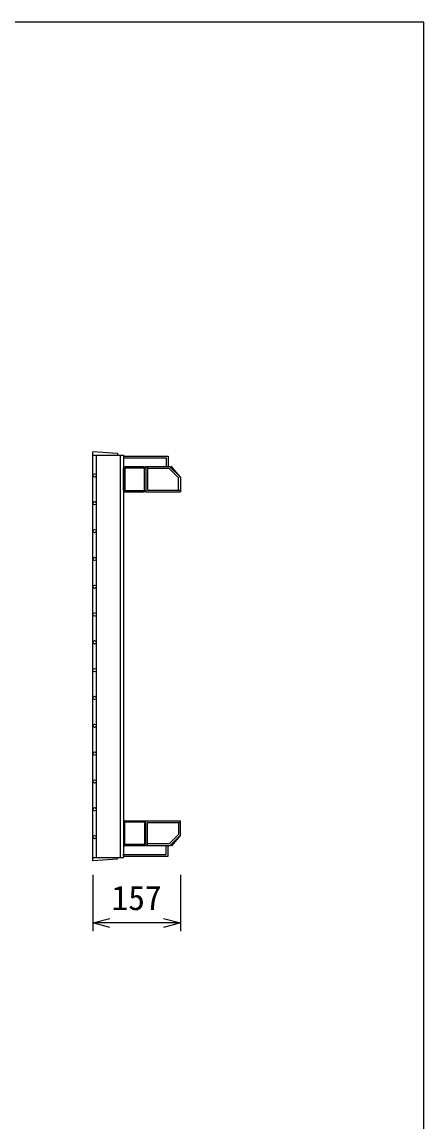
# Model space of a CAD drawing. Units: millimetres, scale not verified. Extents: x -16800 to 16800, y -5940 to 5940.
# Drawn here: x -2317 to -1595, y 1979 to 3956 of the extents above; entities that cross this region are included whole.
import ezdxf
from ezdxf.enums import TextEntityAlignment as Align

# ---------------------------------------------------------------- set-up
doc = ezdxf.new("R2010")
doc.units = ezdxf.units.MM
doc.header["$LTSCALE"] = 20
for name, color, linetype, lineweight in [('0-0_DIM', 7, 'Continuous', 25), ('0-2_HATCH', 6, 'Continuous', 25), ('0-6_TXT', 7, 'Continuous', 25)]:
    doc.layers.add(name, color=color, linetype=linetype, lineweight=lineweight)
doc.styles.add('ＭＳ ゴシック', font='')
doc.styles.get('ＭＳ ゴシック').set_extended_font_data('MS Gothic')

msp = doc.modelspace()

# ---------------------------------------------------------------- linework, layer by layer
at = {"layer": '0-0_DIM'}
for p, q in [((-2189.46, 2423.67), (-2189.46, 2322.08)), ((-2032.46, 2423.67), (-2032.46, 2322.08)), ((-2032.46, 2337.08), (-2189.46, 2337.08))]:
    msp.add_line(p, q, dxfattribs=at)
for points in [[(-2159.46, 2329.04), (-2189.46, 2337.08), (-2159.46, 2345.12)], [(-2062.46, 2345.12), (-2032.46, 2337.08), (-2062.46, 2329.04)]]:
    msp.add_lwpolyline(points, dxfattribs=at)
at = {"layer": '0-2_HATCH'}
for p, q in [((-2145.46, 3180.89), (-2189.46, 3183.89)), ((-2189.46, 3177.89), (-2134.46, 3177.89)), ((-2183.46, 3177.89), (-2183.46, 2454.89)), ((-2145.46, 3180.89), (-2145.46, 3177.89)), ((-2140.46, 3177.89), (-2140.46, 2454.89)), ((-2134.46, 3177.89), (-2134.46, 2454.89)), ((-2134.46, 3175.89), (-2134.46, 3172.69)), ((-2134.46, 3175.89), (-2054.46, 3175.89)), ((-2134.46, 3172.69), (-2057.66, 3172.69)), ((-2057.66, 3172.69), (-2057.66, 3156.89)), ((-2054.46, 3175.89), (-2054.46, 3156.89)), ((-2134.46, 3114.89), (-2134.46, 3153.89)), ((-2097.46, 3156.89), (-2131.46, 3156.89)), ((-2094.46, 3156.89), (-2094.46, 3111.89)), ((-2051.26, 3156.89), (-2094.46, 3156.89)), ((-2091.26, 3156.89), (-2091.26, 3115.09)), ((-2052.59, 3153.69), (-2091.26, 3153.69)), ((-2052.59, 3153.69), (-2035.66, 3136.77)), ((-2051.26, 3156.89), (-2032.46, 3138.09)), ((-2048.64, 3157.37), (-2050.32, 3155.95)), ((-2032.46, 3138.09), (-2048.64, 3157.37)), ((-2035.66, 3115.09), (-2035.66, 3136.77)), ((-2032.46, 3138.09), (-2032.46, 3111.89)), ((-2131.46, 3111.89), (-2097.46, 3111.89)), ((-2094.46, 3111.89), (-2032.46, 3111.89)), ((-2091.26, 3115.09), (-2032.46, 3115.09)), ((-2134.46, 2517.89), (-2134.46, 2478.89)), ((-2131.46, 2520.89), (-2097.46, 2520.89)), ((-2094.46, 2475.89), (-2094.46, 2520.89)), ((-2094.46, 2520.89), (-2032.46, 2520.89)), ((-2091.26, 2475.89), (-2091.26, 2517.69)), ((-2091.26, 2517.69), (-2032.46, 2517.69)), ((-2035.66, 2517.69), (-2035.66, 2496.02)), ((-2032.46, 2494.69), (-2032.46, 2520.89)), ((-2052.59, 2479.09), (-2035.66, 2496.02)), ((-2051.26, 2475.89), (-2032.46, 2494.69)), ((-2032.46, 2494.69), (-2048.64, 2475.41)), ((-2097.46, 2475.89), (-2131.46, 2475.89)), ((-2051.26, 2475.89), (-2094.46, 2475.89)), ((-2052.59, 2479.09), (-2091.26, 2479.09)), ((-2057.66, 2460.09), (-2057.66, 2475.89)), ((-2054.46, 2456.89), (-2054.46, 2475.89)), ((-2048.64, 2475.41), (-2050.32, 2476.83)), ((-2189.46, 2454.89), (-2134.46, 2454.89)), ((-2145.46, 2451.89), (-2145.46, 2454.89)), ((-2134.46, 2460.09), (-2057.66, 2460.09)), ((-2134.46, 2456.89), (-2134.46, 2460.09)), ((-2134.46, 2456.89), (-2054.46, 2456.89))]:
    msp.add_line(p, q, dxfattribs=at)
msp.add_lwpolyline([(-2145.46, 2451.89), (-2189.46, 2448.89), (-2189.46, 3183.89)], dxfattribs=at)
for points in [[(-2096.76, 3114.19), (-2096.76, 3154.59), (-2132.16, 3154.59), (-2132.16, 3114.19)], [(-2096.76, 2518.59), (-2096.76, 2478.19), (-2132.16, 2478.19), (-2132.16, 2518.59)]]:
    msp.add_lwpolyline(points, close=True, dxfattribs=at)
for centre in [(-2186.46, 3141.39), (-2186.46, 3091.39), (-2186.46, 3041.39), (-2186.46, 2991.39), (-2186.46, 2941.39), (-2186.46, 2891.39), (-2186.46, 2841.39), (-2186.46, 2791.39), (-2186.46, 2741.39), (-2186.46, 2691.39), (-2186.46, 2641.39), (-2186.46, 2591.39), (-2186.46, 2541.39), (-2186.46, 2491.39)]:
    msp.add_circle(centre, 3, dxfattribs=at)
for centre, start, end in [((-2131.46, 3153.89), 90, 180), ((-2097.46, 3153.89), 0, 90), ((-2131.46, 3114.89), 180, 270), ((-2097.46, 3114.89), 270, 0), ((-2131.46, 2517.89), 90, 180), ((-2097.46, 2517.89), 0, 90), ((-2131.46, 2478.89), 180, 270), ((-2097.46, 2478.89), 270, 0)]:
    msp.add_arc(centre, 3, start, end, dxfattribs=at)
at = {"layer": '0-6_TXT'}
msp.add_lwpolyline([(-4094.71, 856.11), (-1594.71, 856.11), (-1594.71, 3956.11), (-4094.71, 3956.11)], close=True, dxfattribs=at)

# ---------------------------------------------------------------- texts
at = {"layer": '0-0_DIM', "style": 'ＭＳ ゴシック'}
msp.add_text('157', height=43.99, dxfattribs=at).set_placement((-2155.96, 2347.08), align=Align.BOTTOM_LEFT)

doc.saveas('drawing.dxf')
